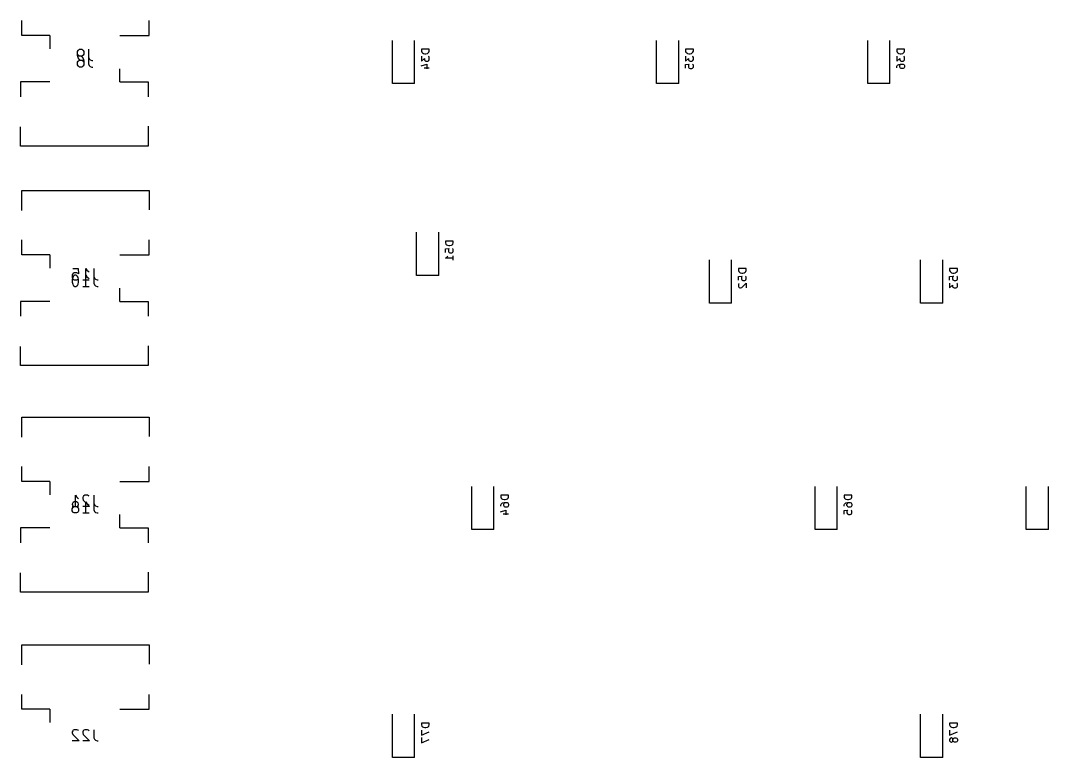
# Model space of a CAD drawing. Extents: x -21 to 350, y -103 to 34.
# Drawn here: x -21.3 to 71.4, y -103.4 to -37 of the extents above; entities that cross this region are included whole.
import ezdxf

# ---------------------------------------------------------------- set-up
doc = ezdxf.new("R2010")
doc.units = 0
doc.layers.add('BLACK', color=7, linetype='CONTINUOUS')

msp = doc.modelspace()

# ---------------------------------------------------------------- linework, layer by layer
at = {"layer": 'BLACK', "linetype": 'CONTINUOUS'}
for p, q in [((-21.175, -38.3133), (-21.175, -36.9733)), ((-9.675, -38.3133), (-9.675, -36.9733)), ((-18.635, -38.3133), (-21.175, -38.3133)), ((-18.635, -38.3133), (-18.635, -39.5133)), ((-12.315, -38.3133), (-9.675, -38.3133)), ((12.2625, -42.6633), (12.2625, -38.7633)), ((14.2625, -42.6633), (14.2625, -38.7633)), ((36.075, -42.6633), (36.075, -38.7633)), ((38.075, -42.6633), (38.075, -38.7633)), ((55.125, -42.6633), (55.125, -38.7633)), ((57.125, -42.6633), (57.125, -38.7633)), ((-16.1417, -39.7562), (-16.094, -39.6609)), ((-16.1417, -40.1371), (-16.1417, -39.7562)), ((-16.094, -39.6609), (-16.0464, -39.6133)), ((-16.0464, -39.6133), (-15.9512, -39.5657)), ((-15.9512, -39.5657), (-15.7607, -39.5657)), ((-15.7607, -39.5657), (-15.6655, -39.6133)), ((-15.6655, -39.6133), (-15.6179, -39.6609)), ((-15.6179, -39.6609), (-15.5702, -39.7562)), ((-15.5702, -39.7562), (-15.5702, -39.9943)), ((-15.1417, -39.5657), (-15.1417, -40.28)), ((15.5792, -39.5633), (14.8792, -39.5633)), ((14.8792, -39.5633), (14.8792, -39.73)), ((14.8792, -39.73), (14.9125, -39.83)), ((14.9125, -39.83), (14.9792, -39.8966)), ((15.4792, -39.8966), (15.5458, -39.83)), ((15.5458, -39.83), (15.5792, -39.73)), ((15.5792, -39.73), (15.5792, -39.5633)), ((39.3917, -39.5633), (38.6917, -39.5633)), ((38.6917, -39.5633), (38.6917, -39.73)), ((38.6917, -39.73), (38.725, -39.83)), ((38.725, -39.83), (38.7917, -39.8966)), ((39.2917, -39.8966), (39.3583, -39.83)), ((39.3583, -39.83), (39.3917, -39.73)), ((39.3917, -39.73), (39.3917, -39.5633)), ((58.4417, -39.5633), (57.7417, -39.5633)), ((57.7417, -39.5633), (57.7417, -39.73)), ((57.7417, -39.73), (57.775, -39.83)), ((57.775, -39.83), (57.8417, -39.8966)), ((58.3417, -39.8966), (58.4083, -39.83)), ((58.4083, -39.83), (58.4417, -39.73)), ((58.4417, -39.73), (58.4417, -39.5633)), ((-16.094, -40.0895), (-16.1417, -39.9943)), ((-16.094, -40.3276), (-16.1417, -40.1371)), ((-16.1417, -40.7371), (-16.094, -40.6419)), ((-16.1417, -40.9752), (-16.1417, -40.7371)), ((-16.0464, -40.1371), (-16.094, -40.0895)), ((-15.9988, -40.4704), (-16.094, -40.3276)), ((-16.094, -40.6419), (-16.0464, -40.5943)), ((-15.9512, -40.1847), (-16.0464, -40.1371)), ((-16.0464, -40.1657), (-15.856, -40.1657)), ((-16.0464, -40.5943), (-15.9512, -40.5466)), ((-15.9512, -40.5181), (-15.9988, -40.4704)), ((-15.7607, -40.1847), (-15.9512, -40.1847)), ((-15.856, -40.5657), (-15.9512, -40.5181)), ((-15.9512, -40.5466), (-15.7607, -40.5466)), ((-15.856, -40.1657), (-15.7607, -40.2133)), ((-15.6655, -40.5657), (-15.856, -40.5657)), ((-15.6655, -40.1371), (-15.7607, -40.1847)), ((-15.7607, -40.2133), (-15.7131, -40.2609)), ((-15.7607, -40.5466), (-15.6655, -40.5943)), ((-15.7131, -40.2609), (-15.6179, -40.4038)), ((-15.6179, -40.0895), (-15.6655, -40.1371)), ((-15.6655, -40.5943), (-15.6179, -40.6419)), ((-15.5702, -39.9943), (-15.6179, -40.0895)), ((-15.6179, -40.4038), (-15.5702, -40.5943)), ((-15.6179, -40.6419), (-15.5702, -40.7371)), ((-15.5702, -40.5943), (-15.5702, -40.9752)), ((-15.1417, -40.1657), (-15.1417, -40.88)), ((-15.1417, -40.28), (-15.094, -40.4228)), ((-15.094, -40.4228), (-14.9988, -40.5181)), ((-14.9988, -40.5181), (-14.856, -40.5657)), ((-14.856, -40.5657), (-14.7607, -40.5657)), ((14.8792, -40.1966), (14.8792, -40.63)), ((14.8792, -40.63), (15.1458, -40.3966)), ((14.9792, -39.8966), (15.0458, -39.93)), ((15.0458, -39.93), (15.1792, -39.9633)), ((15.1458, -40.3966), (15.1458, -40.4966)), ((15.1458, -40.4966), (15.1792, -40.5633)), ((15.1792, -39.9633), (15.2792, -39.9633)), ((15.1792, -40.5633), (15.2125, -40.5966)), ((15.2125, -40.5966), (15.2792, -40.63)), ((15.2792, -39.9633), (15.4125, -39.93)), ((15.2792, -40.63), (15.4458, -40.63)), ((15.4125, -39.93), (15.4792, -39.8966)), ((15.4458, -40.63), (15.5125, -40.5966)), ((15.5458, -40.23), (15.5125, -40.1966)), ((15.5125, -40.5966), (15.5458, -40.5633)), ((15.5792, -40.2966), (15.5458, -40.23)), ((15.5458, -40.5633), (15.5792, -40.4966)), ((15.5792, -40.4966), (15.5792, -40.2966)), ((38.6917, -40.1966), (38.6917, -40.63)), ((38.6917, -40.63), (38.9583, -40.3966)), ((38.7917, -39.8966), (38.8583, -39.93)), ((38.8583, -39.93), (38.9917, -39.9633)), ((38.9583, -40.3966), (38.9583, -40.4966)), ((38.9583, -40.4966), (38.9917, -40.5633)), ((38.9917, -39.9633), (39.0917, -39.9633)), ((38.9917, -40.5633), (39.025, -40.5966)), ((39.025, -40.5966), (39.0917, -40.63)), ((39.0917, -39.9633), (39.225, -39.93)), ((39.0917, -40.63), (39.2583, -40.63)), ((39.225, -39.93), (39.2917, -39.8966)), ((39.2583, -40.63), (39.325, -40.5966)), ((39.3583, -40.23), (39.325, -40.1966)), ((39.325, -40.5966), (39.3583, -40.5633)), ((39.3917, -40.2966), (39.3583, -40.23)), ((39.3583, -40.5633), (39.3917, -40.4966)), ((39.3917, -40.4966), (39.3917, -40.2966)), ((57.7417, -40.1966), (57.7417, -40.63)), ((57.7417, -40.63), (58.0083, -40.3966)), ((57.8417, -39.8966), (57.9083, -39.93)), ((57.9083, -39.93), (58.0417, -39.9633)), ((58.0083, -40.3966), (58.0083, -40.4966)), ((58.0083, -40.4966), (58.0417, -40.5633)), ((58.0417, -39.9633), (58.1417, -39.9633)), ((58.0417, -40.5633), (58.075, -40.5966)), ((58.075, -40.5966), (58.1417, -40.63)), ((58.1417, -39.9633), (58.275, -39.93)), ((58.1417, -40.63), (58.3083, -40.63)), ((58.275, -39.93), (58.3417, -39.8966)), ((58.3083, -40.63), (58.375, -40.5966)), ((58.4083, -40.23), (58.375, -40.1966)), ((58.375, -40.5966), (58.4083, -40.5633)), ((58.4417, -40.2966), (58.4083, -40.23)), ((58.4083, -40.5633), (58.4417, -40.4966)), ((58.4417, -40.4966), (58.4417, -40.2966)), ((-16.094, -41.0704), (-16.1417, -40.9752)), ((-16.0464, -41.1181), (-16.094, -41.0704)), ((-15.9512, -41.1657), (-16.0464, -41.1181)), ((-15.7607, -41.1657), (-15.9512, -41.1657)), ((-15.6655, -41.1181), (-15.7607, -41.1657)), ((-15.6179, -41.0704), (-15.6655, -41.1181)), ((-15.5702, -40.9752), (-15.6179, -41.0704)), ((-15.1417, -40.88), (-15.094, -41.0228)), ((-15.094, -41.0228), (-14.9988, -41.1181)), ((-14.9988, -41.1181), (-14.856, -41.1657)), ((-14.856, -41.1657), (-14.7607, -41.1657)), ((-12.315, -42.5133), (-12.315, -41.3133)), ((14.8458, -41.0633), (15.3458, -40.8966)), ((15.1125, -41.23), (15.5792, -41.23)), ((15.3458, -40.8966), (15.3458, -41.33)), ((38.6917, -40.93), (39.025, -40.8966)), ((38.6917, -41.2633), (38.6917, -40.93)), ((38.9917, -40.93), (38.9583, -40.9966)), ((38.9583, -40.9966), (38.9583, -41.1633)), ((38.9583, -41.1633), (38.9917, -41.23)), ((39.025, -40.8966), (38.9917, -40.93)), ((38.9917, -41.23), (39.025, -41.2633)), ((39.025, -41.2633), (39.0917, -41.2966)), ((39.0917, -41.2966), (39.2583, -41.2966)), ((39.2583, -41.2966), (39.325, -41.2633)), ((39.3583, -40.93), (39.325, -40.8966)), ((39.325, -41.2633), (39.3583, -41.23)), ((39.3917, -40.9966), (39.3583, -40.93)), ((39.3583, -41.23), (39.3917, -41.1633)), ((39.3917, -41.1633), (39.3917, -40.9966)), ((57.7417, -41.0966), (57.775, -41.03)), ((57.7417, -41.23), (57.7417, -41.0966)), ((57.775, -41.03), (57.8083, -40.9966)), ((57.8083, -40.9966), (57.9083, -40.93)), ((57.9083, -40.93), (58.0417, -40.8966)), ((58.0083, -41.03), (58.0417, -40.9633)), ((58.0083, -41.1633), (58.0083, -41.03)), ((58.0417, -41.23), (58.0083, -41.1633)), ((58.0417, -40.8966), (58.3083, -40.8966)), ((58.0417, -40.9633), (58.075, -40.93)), ((58.075, -41.2633), (58.0417, -41.23)), ((58.075, -40.93), (58.1417, -40.8966)), ((58.1417, -41.2966), (58.075, -41.2633)), ((58.3083, -41.2966), (58.1417, -41.2966)), ((58.3083, -40.8966), (58.375, -40.93)), ((58.375, -41.2633), (58.3083, -41.2966)), ((58.375, -40.93), (58.4083, -40.9633)), ((58.4083, -41.23), (58.375, -41.2633)), ((58.4083, -40.9633), (58.4417, -41.03)), ((58.4417, -41.1633), (58.4083, -41.23)), ((58.4417, -41.03), (58.4417, -41.1633)), ((-21.275, -42.5133), (-21.275, -43.8533)), ((-18.635, -42.5133), (-21.275, -42.5133)), ((-12.315, -42.5133), (-9.775, -42.5133)), ((-9.775, -42.5133), (-9.775, -43.8533)), ((14.2625, -42.6633), (12.2625, -42.6633)), ((38.075, -42.6633), (36.075, -42.6633)), ((57.125, -42.6633), (55.125, -42.6633)), ((-21.275, -48.3133), (-21.275, -46.5733)), ((-9.775, -46.5133), (-9.775, -48.3133)), ((-9.775, -48.3133), (-21.275, -48.3133)), ((-21.175, -52.2983), (-9.675, -52.2983)), ((-21.175, -54.0983), (-21.175, -52.2983)), ((-9.675, -52.2983), (-9.675, -54.0383)), ((14.43, -59.9658), (14.43, -56.0658)), ((16.43, -59.9658), (16.43, -56.0658)), ((-21.175, -58.0983), (-21.175, -56.7583)), ((-9.675, -58.0983), (-9.675, -56.7583)), ((17.7467, -56.8658), (17.0467, -56.8658)), ((17.0467, -56.8658), (17.0467, -57.0325)), ((17.0467, -57.0325), (17.08, -57.1325)), ((17.08, -57.1325), (17.1467, -57.1991)), ((17.1467, -57.1991), (17.2133, -57.2325)), ((17.2133, -57.2325), (17.3467, -57.2658)), ((17.3467, -57.2658), (17.4467, -57.2658)), ((17.4467, -57.2658), (17.58, -57.2325)), ((17.58, -57.2325), (17.6467, -57.1991)), ((17.6467, -57.1991), (17.7133, -57.1325)), ((17.7133, -57.1325), (17.7467, -57.0325)), ((17.7467, -57.0325), (17.7467, -56.8658)), ((-18.635, -58.0983), (-21.175, -58.0983)), ((-18.635, -58.0983), (-18.635, -59.2983)), ((-12.315, -58.0983), (-9.675, -58.0983)), ((17.0467, -57.5658), (17.38, -57.5325)), ((17.0467, -57.8991), (17.0467, -57.5658)), ((17.0467, -58.3991), (17.1467, -58.3325)), ((17.1467, -58.3325), (17.2133, -58.2658)), ((17.2133, -58.2658), (17.2467, -58.1991)), ((17.3467, -57.5658), (17.3133, -57.6325)), ((17.3133, -57.6325), (17.3133, -57.7991)), ((17.3133, -57.7991), (17.3467, -57.8658)), ((17.38, -57.5325), (17.3467, -57.5658)), ((17.3467, -57.8658), (17.38, -57.8991)), ((17.38, -57.8991), (17.4467, -57.9325)), ((17.4467, -57.9325), (17.6133, -57.9325)), ((17.6133, -57.9325), (17.68, -57.8991)), ((17.7133, -57.5658), (17.68, -57.5325)), ((17.68, -57.8991), (17.7133, -57.8658)), ((17.7467, -57.6325), (17.7133, -57.5658)), ((17.7133, -57.8658), (17.7467, -57.7991)), ((17.7467, -57.7991), (17.7467, -57.6325)), ((17.7467, -58.5991), (17.7467, -58.1991)), ((17.7467, -58.3991), (17.0467, -58.3991)), ((40.8375, -62.4483), (40.8375, -58.5483)), ((42.8375, -62.4483), (42.8375, -58.5483)), ((59.8875, -62.4483), (59.8875, -58.5483)), ((61.8875, -62.4483), (61.8875, -58.5483)), ((-16.5702, -59.8269), (-16.6179, -59.9221)), ((-16.6179, -59.9221), (-16.6179, -60.1602)), ((-16.5702, -60.1412), (-16.6179, -60.3316)), ((-16.6179, -60.1602), (-16.5702, -60.2554)), ((-16.5702, -59.3507), (-16.094, -59.3507)), ((-16.5226, -59.7793), (-16.5702, -59.8269)), ((-16.5226, -60.0459), (-16.5702, -60.1412)), ((-16.4274, -59.7316), (-16.5226, -59.7793)), ((-16.475, -59.9983), (-16.5226, -60.0459)), ((-16.3798, -59.9507), (-16.475, -59.9983)), ((-16.1893, -59.7316), (-16.4274, -59.7316)), ((-16.2845, -59.9507), (-16.3798, -59.9507)), ((-16.1893, -59.9983), (-16.2845, -59.9507)), ((-16.094, -59.7793), (-16.1893, -59.7316)), ((-16.1417, -60.0459), (-16.1893, -59.9983)), ((-16.094, -60.1412), (-16.1417, -60.0459)), ((-16.094, -59.3507), (-16.0464, -59.8269)), ((-16.0464, -59.8269), (-16.094, -59.7793)), ((-16.0464, -60.3316), (-16.094, -60.1412)), ((-15.3798, -60.3507), (-15.3798, -59.3507)), ((-15.3798, -59.3507), (-15.2845, -59.4935)), ((-15.3798, -60.9507), (-15.3798, -59.9507)), ((-15.3798, -59.9507), (-15.2845, -60.0935)), ((-15.2845, -59.4935), (-15.1893, -59.5888)), ((-15.2845, -60.0935), (-15.1893, -60.1888)), ((-15.1893, -59.5888), (-15.094, -59.6364)), ((-15.1893, -60.1888), (-15.094, -60.2364)), ((-14.6655, -59.3507), (-14.6655, -60.065)), ((-14.6655, -59.9507), (-14.6655, -60.665)), ((-14.6655, -60.065), (-14.6179, -60.2078)), ((-14.6179, -60.2078), (-14.5226, -60.3031)), ((16.43, -59.9658), (14.43, -59.9658)), ((44.1542, -59.3483), (43.4542, -59.3483)), ((43.4542, -59.3483), (43.4542, -59.515)), ((43.4542, -59.515), (43.4875, -59.615)), ((43.4542, -60.0483), (43.7875, -60.015)), ((43.4542, -60.3816), (43.4542, -60.0483)), ((43.4875, -59.615), (43.5542, -59.6816)), ((43.5542, -59.6816), (43.6208, -59.715)), ((43.6208, -59.715), (43.7542, -59.7483)), ((43.7542, -60.0483), (43.7208, -60.115)), ((43.7208, -60.115), (43.7208, -60.2816)), ((43.7542, -59.7483), (43.8542, -59.7483)), ((43.7875, -60.015), (43.7542, -60.0483)), ((43.8542, -59.7483), (43.9875, -59.715)), ((43.9875, -59.715), (44.0542, -59.6816)), ((44.0542, -59.6816), (44.1208, -59.615)), ((44.1208, -60.0483), (44.0875, -60.015)), ((44.1208, -59.615), (44.1542, -59.515)), ((44.1542, -60.115), (44.1208, -60.0483)), ((44.1542, -59.515), (44.1542, -59.3483)), ((44.1542, -60.2816), (44.1542, -60.115)), ((63.2042, -59.3483), (62.5042, -59.3483)), ((62.5042, -59.3483), (62.5042, -59.515)), ((62.5042, -59.515), (62.5375, -59.615)), ((62.5042, -60.0483), (62.8375, -60.015)), ((62.5042, -60.3816), (62.5042, -60.0483)), ((62.5375, -59.615), (62.6042, -59.6816)), ((62.6042, -59.6816), (62.6708, -59.715)), ((62.6708, -59.715), (62.8042, -59.7483)), ((62.8042, -60.0483), (62.7708, -60.115)), ((62.7708, -60.115), (62.7708, -60.2816)), ((62.8042, -59.7483), (62.9042, -59.7483)), ((62.8375, -60.015), (62.8042, -60.0483)), ((62.9042, -59.7483), (63.0375, -59.715)), ((63.0375, -59.715), (63.1042, -59.6816)), ((63.1042, -59.6816), (63.1708, -59.615)), ((63.1708, -60.0483), (63.1375, -60.015)), ((63.1708, -59.615), (63.2042, -59.515)), ((63.2042, -60.115), (63.1708, -60.0483)), ((63.2042, -59.515), (63.2042, -59.3483)), ((63.2042, -60.2816), (63.2042, -60.115)), ((-16.6179, -60.3316), (-16.6179, -60.5697)), ((-16.6179, -60.5697), (-16.5702, -60.7602)), ((-16.5702, -60.2554), (-16.5226, -60.3031)), ((-16.5702, -60.7602), (-16.5226, -60.8554)), ((-16.5226, -60.3031), (-16.4274, -60.3507)), ((-16.5226, -60.8554), (-16.475, -60.9031)), ((-16.475, -60.9031), (-16.3798, -60.9507)), ((-16.4274, -60.3507), (-16.1893, -60.3507)), ((-16.3798, -60.9507), (-16.2845, -60.9507)), ((-16.2845, -60.9507), (-16.1893, -60.9031)), ((-16.1893, -60.3507), (-16.094, -60.3031)), ((-16.1893, -60.9031), (-16.1417, -60.8554)), ((-16.1417, -60.8554), (-16.094, -60.7602)), ((-16.094, -60.3031), (-16.0464, -60.2554)), ((-16.094, -60.7602), (-16.0464, -60.5697)), ((-16.0464, -60.5697), (-16.0464, -60.3316)), ((-15.6655, -60.3507), (-15.094, -60.3507)), ((-15.6655, -60.9507), (-15.094, -60.9507)), ((-14.6655, -60.665), (-14.6179, -60.8078)), ((-14.6179, -60.8078), (-14.5226, -60.9031)), ((-14.5226, -60.3031), (-14.3798, -60.3507)), ((-14.5226, -60.9031), (-14.3798, -60.9507)), ((-14.3798, -60.3507), (-14.2845, -60.3507)), ((-14.3798, -60.9507), (-14.2845, -60.9507)), ((-12.315, -62.2983), (-12.315, -61.0983)), ((43.4875, -60.715), (43.4542, -60.7816)), ((43.4542, -60.7816), (43.4542, -60.9483)), ((43.4542, -60.9483), (43.4875, -61.015)), ((43.5208, -60.6816), (43.4875, -60.715)), ((43.4875, -61.015), (43.5208, -61.0483)), ((43.5208, -61.0483), (43.5875, -61.0816)), ((43.5875, -61.0816), (43.6542, -61.0816)), ((43.6542, -61.0816), (43.7542, -61.0483)), ((43.7208, -60.2816), (43.7542, -60.3483)), ((43.7542, -60.3483), (43.7875, -60.3816)), ((43.7542, -61.0483), (44.1542, -60.6483)), ((43.7875, -60.3816), (43.8542, -60.415)), ((43.8542, -60.415), (44.0208, -60.415)), ((44.0208, -60.415), (44.0875, -60.3816)), ((44.0875, -60.3816), (44.1208, -60.3483)), ((44.1208, -60.3483), (44.1542, -60.2816)), ((44.1542, -60.6483), (44.1542, -61.0816)), ((62.5042, -60.6483), (62.5042, -61.0816)), ((62.5042, -61.0816), (62.7708, -60.8483)), ((62.7708, -60.2816), (62.8042, -60.3483)), ((62.7708, -60.8483), (62.7708, -60.9483)), ((62.7708, -60.9483), (62.8042, -61.015)), ((62.8042, -60.3483), (62.8375, -60.3816)), ((62.8042, -61.015), (62.8375, -61.0483)), ((62.8375, -60.3816), (62.9042, -60.415)), ((62.8375, -61.0483), (62.9042, -61.0816)), ((62.9042, -60.415), (63.0708, -60.415)), ((62.9042, -61.0816), (63.0708, -61.0816)), ((63.0708, -60.415), (63.1375, -60.3816)), ((63.0708, -61.0816), (63.1375, -61.0483)), ((63.1375, -60.3816), (63.1708, -60.3483)), ((63.1708, -60.6816), (63.1375, -60.6483)), ((63.1375, -61.0483), (63.1708, -61.015)), ((63.1708, -60.3483), (63.2042, -60.2816)), ((63.2042, -60.7483), (63.1708, -60.6816)), ((63.1708, -61.015), (63.2042, -60.9483)), ((63.2042, -60.9483), (63.2042, -60.7483)), ((-18.635, -62.2983), (-21.275, -62.2983)), ((-21.275, -62.2983), (-21.275, -63.6383)), ((-12.315, -62.2983), (-9.775, -62.2983)), ((-9.775, -62.2983), (-9.775, -63.6383)), ((42.8375, -62.4483), (40.8375, -62.4483)), ((61.8875, -62.4483), (59.8875, -62.4483)), ((-21.275, -68.0983), (-21.275, -66.3583)), ((-9.775, -66.2983), (-9.775, -68.0983)), ((-9.775, -68.0983), (-21.275, -68.0983)), ((-21.175, -72.7353), (-9.675, -72.7353)), ((-21.175, -74.5353), (-21.175, -72.7353)), ((-9.675, -72.7353), (-9.675, -74.4753)), ((-21.175, -78.5353), (-21.175, -77.1953)), ((-9.675, -78.5353), (-9.675, -77.1953)), ((-18.635, -78.5353), (-21.175, -78.5353)), ((-18.635, -78.5353), (-18.635, -79.7353)), ((-12.315, -78.5353), (-9.675, -78.5353)), ((19.4062, -82.8853), (19.4062, -78.9853)), ((21.4062, -82.8853), (21.4062, -78.9853)), ((50.3625, -82.8853), (50.3625, -78.9853)), ((52.3625, -82.8853), (52.3625, -78.9853)), ((69.4125, -82.8853), (69.4125, -78.9853)), ((71.4125, -82.8853), (71.4125, -78.9853)), ((-16.5702, -80.4829), (-16.6179, -80.5782)), ((-16.6179, -80.5782), (-16.6179, -80.6258)), ((-16.6179, -80.6258), (-16.5702, -80.721)), ((-16.5226, -80.4353), (-16.5702, -80.4829)), ((-16.4274, -80.3877), (-16.5226, -80.4353)), ((-16.2369, -80.3877), (-16.4274, -80.3877)), ((-16.3321, -80.7877), (-16.3321, -79.7877)), ((-16.3321, -79.7877), (-16.2369, -79.9305)), ((-16.2369, -79.9305), (-16.1417, -80.0258)), ((-16.1417, -80.4353), (-16.2369, -80.3877)), ((-16.1417, -80.0258), (-16.0464, -80.0734)), ((-16.094, -80.4829), (-16.1417, -80.4353)), ((-16.0464, -80.5782), (-16.094, -80.4829)), ((-16.094, -80.721), (-16.0464, -80.6258)), ((-16.0464, -80.6258), (-16.0464, -80.5782)), ((-15.6179, -79.8829), (-15.6655, -79.9782)), ((-15.6655, -79.9782), (-15.6655, -80.0734)), ((-15.6655, -80.0734), (-15.6179, -80.2163)), ((-15.5702, -79.8353), (-15.6179, -79.8829)), ((-15.6179, -80.2163), (-15.0464, -80.7877)), ((-15.475, -79.7877), (-15.5702, -79.8353)), ((-15.2369, -79.7877), (-15.475, -79.7877)), ((-15.3798, -81.3877), (-15.3798, -80.3877)), ((-15.3798, -80.3877), (-15.2845, -80.5305)), ((-15.2845, -80.5305), (-15.1893, -80.6258)), ((-15.1417, -79.8353), (-15.2369, -79.7877)), ((-15.1893, -80.6258), (-15.094, -80.6734)), ((-15.094, -79.8829), (-15.1417, -79.8353)), ((-14.6655, -79.7877), (-14.6655, -80.502)), ((-14.6655, -80.3877), (-14.6655, -81.102)), ((-14.6655, -80.502), (-14.6179, -80.6448)), ((22.7229, -79.7853), (22.0229, -79.7853)), ((22.0229, -79.7853), (22.0229, -79.952)), ((22.0229, -79.952), (22.0562, -80.052)), ((22.0229, -80.652), (22.0562, -80.5853)), ((22.0562, -80.052), (22.1229, -80.1186)), ((22.0562, -80.5853), (22.0896, -80.552)), ((22.0896, -80.552), (22.1896, -80.4853)), ((22.1229, -80.1186), (22.1896, -80.152)), ((22.1896, -80.152), (22.3229, -80.1853)), ((22.1896, -80.4853), (22.3229, -80.452)), ((22.2896, -80.5853), (22.3229, -80.5186)), ((22.2896, -80.7186), (22.2896, -80.5853)), ((22.3229, -80.1853), (22.4229, -80.1853)), ((22.3229, -80.452), (22.5896, -80.452)), ((22.3229, -80.5186), (22.3562, -80.4853)), ((22.3562, -80.4853), (22.4229, -80.452)), ((22.4229, -80.1853), (22.5562, -80.152)), ((22.5562, -80.152), (22.6229, -80.1186)), ((22.5896, -80.452), (22.6562, -80.4853)), ((22.6229, -80.1186), (22.6896, -80.052)), ((22.6562, -80.4853), (22.6896, -80.5186)), ((22.6896, -80.052), (22.7229, -79.952)), ((22.6896, -80.5186), (22.7229, -80.5853)), ((22.7229, -79.952), (22.7229, -79.7853)), ((22.7229, -80.5853), (22.7229, -80.7186)), ((53.6792, -79.7853), (52.9792, -79.7853)), ((52.9792, -79.7853), (52.9792, -79.952)), ((52.9792, -79.952), (53.0125, -80.052)), ((52.9792, -80.652), (53.0125, -80.5853)), ((53.0125, -80.052), (53.0792, -80.1186)), ((53.0125, -80.5853), (53.0458, -80.552)), ((53.0458, -80.552), (53.1458, -80.4853)), ((53.0792, -80.1186), (53.1458, -80.152)), ((53.1458, -80.152), (53.2792, -80.1853)), ((53.1458, -80.4853), (53.2792, -80.452)), ((53.2458, -80.5853), (53.2792, -80.5186)), ((53.2458, -80.7186), (53.2458, -80.5853)), ((53.2792, -80.1853), (53.3792, -80.1853)), ((53.2792, -80.452), (53.5458, -80.452)), ((53.2792, -80.5186), (53.3125, -80.4853)), ((53.3125, -80.4853), (53.3792, -80.452)), ((53.3792, -80.1853), (53.5125, -80.152)), ((53.5125, -80.152), (53.5792, -80.1186)), ((53.5458, -80.452), (53.6125, -80.4853)), ((53.5792, -80.1186), (53.6458, -80.052)), ((53.6125, -80.4853), (53.6458, -80.5186)), ((53.6458, -80.052), (53.6792, -79.952)), ((53.6458, -80.5186), (53.6792, -80.5853)), ((53.6792, -79.952), (53.6792, -79.7853)), ((53.6792, -80.5853), (53.6792, -80.7186)), ((-16.6179, -80.7877), (-16.0464, -80.7877)), ((-16.6179, -81.0067), (-16.5702, -80.9115)), ((-16.6179, -81.1972), (-16.6179, -81.0067)), ((-16.5702, -81.2924), (-16.6179, -81.1972)), ((-16.5702, -80.721), (-16.5226, -80.7686)), ((-16.5702, -80.9115), (-16.5226, -80.8639)), ((-16.5226, -81.3401), (-16.5702, -81.2924)), ((-16.5226, -80.7686), (-16.4274, -80.8163)), ((-16.5226, -80.8639), (-16.4274, -80.8163)), ((-16.4274, -81.3877), (-16.5226, -81.3401)), ((-16.4274, -80.8163), (-16.2369, -80.8163)), ((-16.2369, -81.3877), (-16.4274, -81.3877)), ((-16.2369, -80.8163), (-16.1417, -80.7686)), ((-16.2369, -80.8163), (-16.1417, -80.8639)), ((-16.1417, -81.3401), (-16.2369, -81.3877)), ((-16.1417, -80.7686), (-16.094, -80.721)), ((-16.1417, -80.8639), (-16.094, -80.9115)), ((-16.094, -81.2924), (-16.1417, -81.3401)), ((-16.094, -80.9115), (-16.0464, -81.0067)), ((-16.0464, -81.1972), (-16.094, -81.2924)), ((-16.0464, -81.0067), (-16.0464, -81.1972)), ((-15.0464, -80.7877), (-15.6655, -80.7877)), ((-15.6655, -81.3877), (-15.094, -81.3877)), ((-14.6655, -81.102), (-14.6179, -81.2448)), ((-14.6179, -80.6448), (-14.5226, -80.7401)), ((-14.6179, -81.2448), (-14.5226, -81.3401)), ((-14.5226, -80.7401), (-14.3798, -80.7877)), ((-14.5226, -81.3401), (-14.3798, -81.3877)), ((-14.3798, -80.7877), (-14.2845, -80.7877)), ((-14.3798, -81.3877), (-14.2845, -81.3877)), ((-12.315, -82.7353), (-12.315, -81.5353)), ((21.9896, -81.2853), (22.4896, -81.1186)), ((22.0229, -80.7853), (22.0229, -80.652)), ((22.2562, -81.452), (22.7229, -81.452)), ((22.3229, -80.7853), (22.2896, -80.7186)), ((22.3562, -80.8186), (22.3229, -80.7853)), ((22.4229, -80.852), (22.3562, -80.8186)), ((22.5896, -80.852), (22.4229, -80.852)), ((22.4896, -81.1186), (22.4896, -81.552)), ((22.6562, -80.8186), (22.5896, -80.852)), ((22.6896, -80.7853), (22.6562, -80.8186)), ((22.7229, -80.7186), (22.6896, -80.7853)), ((52.9792, -80.7853), (52.9792, -80.652)), ((52.9792, -81.152), (53.3125, -81.1186)), ((52.9792, -81.4853), (52.9792, -81.152)), ((53.2792, -80.7853), (53.2458, -80.7186)), ((53.2792, -81.152), (53.2458, -81.2186)), ((53.2458, -81.2186), (53.2458, -81.3853)), ((53.2458, -81.3853), (53.2792, -81.452)), ((53.3125, -80.8186), (53.2792, -80.7853)), ((53.3125, -81.1186), (53.2792, -81.152)), ((53.2792, -81.452), (53.3125, -81.4853)), ((53.3792, -80.852), (53.3125, -80.8186)), ((53.3125, -81.4853), (53.3792, -81.5186)), ((53.5458, -80.852), (53.3792, -80.852)), ((53.3792, -81.5186), (53.5458, -81.5186)), ((53.6125, -80.8186), (53.5458, -80.852)), ((53.5458, -81.5186), (53.6125, -81.4853)), ((53.6458, -80.7853), (53.6125, -80.8186)), ((53.6458, -81.152), (53.6125, -81.1186)), ((53.6125, -81.4853), (53.6458, -81.452)), ((53.6792, -80.7186), (53.6458, -80.7853)), ((53.6792, -81.2186), (53.6458, -81.152)), ((53.6458, -81.452), (53.6792, -81.3853)), ((53.6792, -81.3853), (53.6792, -81.2186)), ((-18.635, -82.7353), (-21.275, -82.7353)), ((-21.275, -82.7353), (-21.275, -84.0753)), ((-12.315, -82.7353), (-9.775, -82.7353)), ((-9.775, -82.7353), (-9.775, -84.0753)), ((21.4062, -82.8853), (19.4062, -82.8853)), ((52.3625, -82.8853), (50.3625, -82.8853)), ((71.4125, -82.8853), (69.4125, -82.8853)), ((-21.275, -88.5353), (-21.275, -86.7953)), ((-9.775, -86.7353), (-9.775, -88.5353)), ((-9.775, -88.5353), (-21.275, -88.5353)), ((-21.175, -95.0853), (-21.175, -93.2853)), ((-21.175, -93.2853), (-9.675, -93.2853)), ((-9.675, -93.2853), (-9.675, -95.0253)), ((-21.175, -99.0853), (-21.175, -97.7453)), ((-9.675, -99.0853), (-9.675, -97.7453)), ((-18.635, -99.0853), (-21.175, -99.0853)), ((-18.635, -99.0853), (-18.635, -100.285)), ((-12.315, -99.0853), (-9.675, -99.0853)), ((12.2625, -103.435), (12.2625, -99.5353)), ((14.2625, -103.435), (14.2625, -99.5353)), ((59.8875, -103.435), (59.8875, -99.5353)), ((61.8875, -103.435), (61.8875, -99.5353)), ((-16.5226, -100.985), (-16.5702, -101.033)), ((-16.4274, -100.938), (-16.5226, -100.985)), ((-16.1893, -100.938), (-16.4274, -100.938)), ((-16.094, -100.985), (-16.1893, -100.938)), ((-16.0464, -101.033), (-16.094, -100.985)), ((-15.5702, -100.985), (-15.6179, -101.033)), ((-15.475, -100.938), (-15.5702, -100.985)), ((-15.2369, -100.938), (-15.475, -100.938)), ((-15.1417, -100.985), (-15.2369, -100.938)), ((-15.094, -101.033), (-15.1417, -100.985)), ((-14.6655, -100.938), (-14.6655, -101.652)), ((15.5792, -100.335), (14.8792, -100.335)), ((14.8792, -100.335), (14.8792, -100.502)), ((14.8792, -100.502), (14.9125, -100.602)), ((14.8792, -100.969), (14.8792, -101.435)), ((14.9125, -100.602), (14.9792, -100.669)), ((14.9792, -100.669), (15.0458, -100.702)), ((15.0458, -100.702), (15.1792, -100.735)), ((15.1792, -100.735), (15.2792, -100.735)), ((15.2792, -100.735), (15.4125, -100.702)), ((15.4125, -100.702), (15.4792, -100.669)), ((15.4792, -100.669), (15.5458, -100.602)), ((15.5458, -100.602), (15.5792, -100.502)), ((15.5792, -100.502), (15.5792, -100.335)), ((63.2042, -100.335), (62.5042, -100.335)), ((62.5042, -100.335), (62.5042, -100.502)), ((62.5042, -100.502), (62.5375, -100.602)), ((62.5042, -100.969), (62.5042, -101.435)), ((62.5375, -100.602), (62.6042, -100.669)), ((62.6042, -100.669), (62.6708, -100.702)), ((62.6708, -100.702), (62.8042, -100.735)), ((62.8042, -100.735), (62.9042, -100.735)), ((62.9042, -100.735), (63.0375, -100.702)), ((63.0375, -100.702), (63.1042, -100.669)), ((63.1042, -100.669), (63.1708, -100.602)), ((63.1708, -100.602), (63.2042, -100.502)), ((63.2042, -100.502), (63.2042, -100.335)), ((-16.5702, -101.033), (-16.6179, -101.128)), ((-16.6179, -101.128), (-16.6179, -101.223)), ((-16.6179, -101.223), (-16.5702, -101.366)), ((-15.9988, -101.938), (-16.6179, -101.938)), ((-16.5702, -101.366), (-15.9988, -101.938)), ((-15.6179, -101.033), (-15.6655, -101.128)), ((-15.6655, -101.128), (-15.6655, -101.223)), ((-15.6655, -101.223), (-15.6179, -101.366)), ((-15.0464, -101.938), (-15.6655, -101.938)), ((-15.6179, -101.366), (-15.0464, -101.938)), ((-14.6655, -101.652), (-14.6179, -101.795)), ((-14.6179, -101.795), (-14.5226, -101.89)), ((-14.5226, -101.89), (-14.3798, -101.938)), ((-14.3798, -101.938), (-14.2845, -101.938)), ((14.8792, -101.435), (15.5792, -101.135)), ((14.8792, -101.635), (14.8792, -102.102)), ((14.8792, -102.102), (15.5792, -101.802)), ((62.5042, -101.435), (63.2042, -101.135)), ((62.5375, -101.735), (62.5042, -101.802)), ((62.5042, -101.802), (62.5042, -101.935)), ((62.5042, -101.935), (62.5375, -102.002)), ((62.5708, -101.702), (62.5375, -101.735)), ((62.6375, -101.669), (62.5708, -101.702)), ((62.6708, -101.669), (62.6375, -101.669)), ((62.7375, -101.702), (62.6708, -101.669)), ((62.7708, -101.735), (62.7375, -101.702)), ((62.8042, -101.802), (62.7708, -101.735)), ((62.7708, -102.002), (62.8042, -101.935)), ((62.8042, -101.802), (62.8375, -101.735)), ((62.8042, -101.935), (62.8042, -101.802)), ((62.8375, -102.002), (62.8042, -101.935)), ((62.8375, -101.735), (62.8708, -101.702)), ((62.8708, -101.702), (62.9375, -101.669)), ((62.9375, -101.669), (63.0708, -101.669)), ((63.0708, -101.669), (63.1375, -101.702)), ((63.1375, -101.702), (63.1708, -101.735)), ((63.1708, -101.735), (63.2042, -101.802)), ((63.2042, -101.935), (63.1708, -102.002)), ((63.2042, -101.802), (63.2042, -101.935)), ((62.5375, -102.002), (62.5708, -102.035)), ((62.5708, -102.035), (62.6375, -102.069)), ((62.6375, -102.069), (62.6708, -102.069)), ((62.6708, -102.069), (62.7375, -102.035)), ((62.7375, -102.035), (62.7708, -102.002)), ((62.8708, -102.035), (62.8375, -102.002)), ((62.9375, -102.069), (62.8708, -102.035)), ((63.0708, -102.069), (62.9375, -102.069)), ((63.1375, -102.035), (63.0708, -102.069)), ((63.1708, -102.002), (63.1375, -102.035)), ((14.2625, -103.435), (12.2625, -103.435)), ((61.8875, -103.435), (59.8875, -103.435))]:
    msp.add_line(p, q, dxfattribs=at)

doc.saveas('drawing.dxf')
